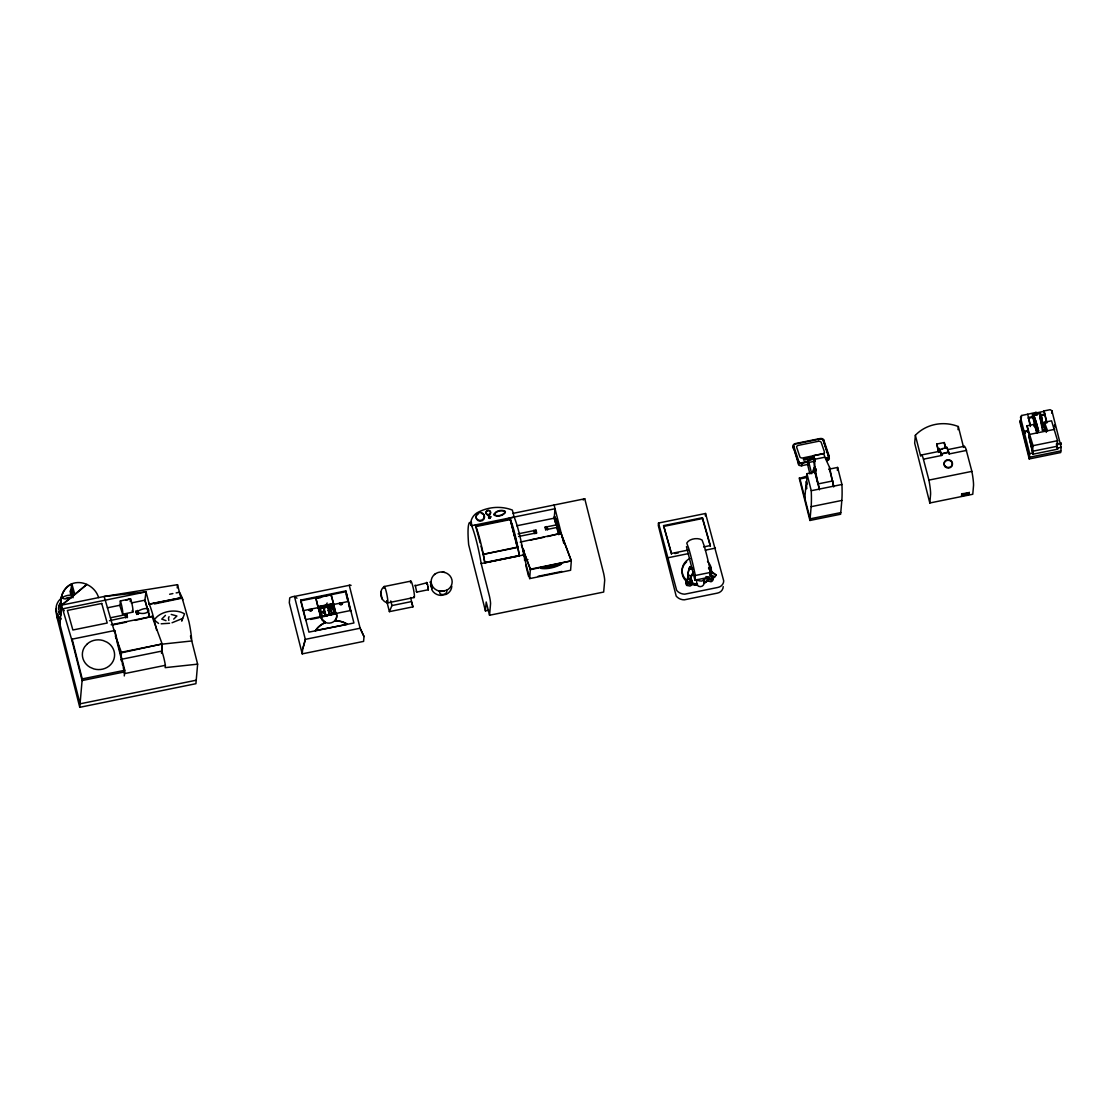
<?xml version="1.0" encoding="UTF-8"?>
<svg xmlns="http://www.w3.org/2000/svg" width="1117" height="1117" viewBox="0 0 1117 1117"><rect width="100%" height="100%" fill="white"/><g stroke="black" fill="none" stroke-linecap="round" stroke-linejoin="round"><path stroke-width="1.5" d="M493.951 514.183L494.412 515.356L496.493 515.956A9.159 8.517 -16 0 0 503.795 514.057L505.415 511.935L502.985 510.846A9.159 8.517 -16 0 0 495.669 512.731L494.091 514.406M1029.623 439.54L1029.888 440.643L1029.72 439.54M415.147 585.825L426.778 582.795L426.554 583.898M426.596 583.493L426.694 582.376L427.113 583.479M428.328 589.902L428.244 589.05M430.185 582.432L430.38 581.636L431.008 583.381M431.916 588.31L431.651 589.162M1036.269 425.842L1036.255 426.149M520.201 542.108L561.055 533.284L571.318 560.846L570.605 570.27L529.695 578.592L523.705 554.926A33.524 3.965 78.5 0 0 514.127 517.059L512.354 510.064A39.598 36.791 -16 0 0 476.722 513.01A14.046 13.055 -16 0 0 470.913 521.709L471.597 525.702A33.524 3.965 78.5 0 1 481.176 563.568L489.497 596.45A7.191 0.852 78.5 0 1 490.572 603.599L489.553 615.244L603.669 592.052L604.688 580.407A7.191 0.852 78.5 0 0 603.613 573.258L584.763 498.782L513.178 513.331M475.8 527.07L475.633 525.87L510.19 518.846L517.799 547.4L519.321 555.498L484.764 562.535L483.242 554.339L517.506 547.079L517.688 548.112M939.006 450.486L939.243 449.229L940.975 453.362M690.92 578.257A33.929 31.29 5 0 0 690.599 582.46L687.43 582.46L687.835 575.855A37.475 34.543 5 0 1 689.761 566.71L690.278 566.724A1.675 1.55 5 0 0 691.004 568.707L690.962 569.111A1.675 1.55 5 0 1 690.264 567.185L689.761 566.71M1035.906 413.555L1036.045 413.36M1036.534 413.737L1036.506 413.597M523.761 555.721L523.231 555.079M1042.496 424.683L1042.259 425.256M125.69 617.198L109.494 620.689M137.754 611.181C153.532 602.998 150.795 616.807 137.991 612.688M148.03 608.891L148.575 611.516M534.177 530.798L534.554 531.497M534.498 532.614L534.694 532.167M545.85 529.514L545.473 528.83M546.744 526.526L547.246 527.671M557.411 526.721L557.188 524.711L546.883 526.833M687.751 577.503L687.988 576.47A1.675 1.55 5 0 1 688.603 575.911M688.281 577.922L688.016 576.065M71.32 589.608L71.823 583.828C82.49 579.5 95.476 586.746 98.589 597.609M59.941 624.347L61.63 605.121L104.16 596.478L146.006 591.884L149.231 604.088L182.015 597.595L188.982 621.876A40.812 9.201 75.8 0 1 190.421 629.513L190.728 631.538A40.812 9.201 75.8 0 1 191.761 640.963L197.625 664.154L195.922 683.702L79.754 707.312L57.079 617.701L56.157 607.215A14.786 13.641 5 0 1 72.354 595.235M60.835 603.655L60.723 615.523M71.251 590.418L71.837 583.828C62.622 587.961 58.321 599.689 62.58 608.849L72.033 640.767L82.099 680.546L124.629 671.889M72.033 640.767L72.172 639.147L114.702 630.505L124.769 670.27L124.28 675.953M79.754 707.312L82.239 678.913L72.172 639.147M116.238 638.756L114.702 630.505M120.929 656.698L121.32 652.244L162.3 643.992L161.588 653.417L162.216 643.923L121.46 652.817L121.194 655.791M120.887 659.407L161.783 651.099A13.125 1.55 78.5 0 1 165.386 665.313L165.176 667.645L197.625 664.154M177.226 587.891L177.519 584.68L104.16 596.478L114.562 632.124M300.668 601.686L300.808 600.066L345.809 590.921L353.921 622.979L308.92 632.124L300.808 600.066M302.232 653.864L302.665 649.005A78.372 25.398 86.3 0 0 305.318 639.357L294.455 596.436A78.372 27.716 82.8 0 0 289.722 597.874L289.289 602.733L302.232 653.864L363.597 641.395L364.016 636.536A78.372 5.138 69.2 0 1 360.135 628.229L349.272 585.308L294.455 596.436L296.968 598.223M305.695 620.438L305.765 619.628L350.752 610.482L350.682 611.292L345.809 590.921M309.13 609.854L309.172 609.449A1.564 1.438 5 0 0 311.043 610.538A1.564 1.438 5 0 0 312.202 608.835L312.16 609.24A1.564 1.438 5 0 1 311.001 610.943A1.564 1.438 5 0 1 309.13 609.854L312.16 609.24M315.441 630.56L315.413 630.798A22.843 21.055 5 0 1 324.112 623.23L325.48 622.434L324.139 622.979A22.843 21.055 5 0 0 315.441 630.56L347.331 624.319A22.843 21.055 5 0 0 335.84 620.843L334.723 620.857L335.854 620.605A22.843 21.055 5 0 1 347.345 624.068M318.331 608.583L318.471 606.838L333.02 603.892L333.061 606.182L319.546 608.374L321.64 616.863L322.408 616.556L320.3 608.22M318.471 606.838L318.554 608.248L321.78 607.592M335.379 614.127L333.187 605.484L318.834 608.877L331.554 606.294M320.663 616.598L336.245 613.191A8.056 7.428 5 0 1 335.728 619.446L334.304 621.136A8.056 7.428 5 0 1 325.871 622.63L321.207 618.329M322.743 612.395L324.098 609.882L325.089 614.015L322.743 612.395L324.098 609.882M325.089 614.015L322.757 612.242M335.212 614.029L333.103 605.693L327.03 607.327M328.3 610.315C332.978 610.664 328.859 611.139 330.758 609.812M328.649 607.606L329.403 607.522L328.035 608.207M328.58 611.446L331.037 610.943M329.04 613.442L329.054 613.275A1.424 1.312 5 0 0 331.498 612.772L331.484 612.94A1.424 1.312 5 0 1 329.04 613.442L327.923 608.248M330.981 595.724L331.065 594.914L315.929 597.986L318.094 607.425M330.101 607.816L329.403 607.522M331.232 607.215L329.166 607.062L332.866 608.556M332.657 613.442L331.065 614.559L333.997 613.959M331.163 614.364L333.62 611.921M332.517 606.336L334.081 613.778M333.466 605.498L333.536 604.688L335.91 614.099M333.425 609.226L333.718 610.315L332.14 607.704M336.245 613.191L336.217 613.428A8.056 7.428 5 0 1 335.714 619.698L334.723 620.857M339.4 603.697L339.428 603.292A1.564 1.438 5 0 0 341.299 604.395A1.564 1.438 5 0 0 342.458 602.677L339.4 603.697A1.564 1.438 5 0 0 342.402 603.822M439.861 591.102C437.976 596.562 448.517 594.928 446.618 590.279A10.514 9.69 5 0 0 448.657 574.529A10.514 9.69 5 0 0 431.902 577.936A10.514 9.69 5 0 0 441.327 591.354L446.618 590.279M444.049 591.214L438.618 590.907M488.827 610.217L485.42 610.915L486.202 601.993L489.553 615.244M524.655 558.654L524.515 560.287L527.922 559.589M529.695 578.592L530.338 569.098L521.36 544.845M555.568 523.133L554.2 518.162L555.023 508.738L471.597 525.702L469.531 522.463A71.111 8.419 78.5 0 0 468.665 544.691L485.42 610.915M658.513 523.035L676.679 590.404A10.179 9.383 5 0 0 684.749 594.174L717.84 587.444A7.47 6.884 5 0 0 723.718 580.896L705.553 513.485L658.513 523.035L658.304 525.479L676.176 596.087A10.179 9.383 5 0 0 684.26 599.843L717.351 593.127A7.47 6.884 5 0 0 723.23 586.579M686.997 585.462L687.137 583.842M687.43 582.46L690.599 582.46M687.765 577.238L688.24 578.327A1.675 1.55 5 0 0 688.603 578.592M689.887 578.76A1.675 1.55 5 0 0 690.292 578.606L693.112 572.141M686.634 561.809A14.716 13.558 5 0 0 685.978 580.98L686.173 581.901A3.156 2.904 5 0 0 686.871 585.392L689.957 586.034A3.156 2.904 5 0 0 691.786 584.61L692.205 582.278A3.156 2.904 5 0 0 690.543 579.053M694.928 580.156L695.332 575.478A46.02 5.445 78.5 0 0 688.784 548.615L686.76 543.085L688.212 541.312A9.187 5.585 -6.2 0 1 699.898 539.078L702.062 540.014L704.073 545.501A46.02 5.445 78.5 0 1 710.621 572.379L710.217 577.042L694.928 580.156L686.452 546.632M707.801 579.234L707.661 580.854L703.961 583.605A3.742 3.449 5 0 1 697.329 585.308L695.039 585.196L695.151 583.968L692.163 582.683A3.156 2.904 5 0 0 691.186 579.905M697.329 585.308L697.427 584.093A3.742 3.449 5 0 1 697.329 579.891M705.344 515.914L705.553 513.485M703.961 583.605L704.073 582.39A3.742 3.449 5 0 0 703.263 579.835M705.846 582.46L707.48 579.318A3.156 2.904 5 0 1 707.033 577.126M707.215 581.357L707.312 580.142M708.024 581.189L708.164 579.569M707.522 561.46A14.716 13.558 5 0 1 711.124 567.701L711.403 572.449M711.012 571.611L708.597 567.855M712.004 572.379L711.822 571.681L712.59 572.323A33.929 31.29 5 0 0 716.276 574.864L714.238 577.475L709.63 574.389M712.59 576.484L709.672 573.984L710.915 574.194A1.675 1.55 5 0 0 712.143 572.169A1.675 1.55 5 0 0 709.77 571.318L710.398 571.15M713.4 576.986L712.618 576.079M714.238 577.475L716.276 574.864M806.181 476.331L799.297 478.425L809.937 520.466L840.626 514.239L841.827 500.444A132.755 15.722 78.5 0 0 841.939 484.485L837.624 467.437L829.093 469.168M807.675 464.002L808.122 464.756L807.773 460.162L814.712 458.584M804.812 498.014L806.279 481.329L806.991 484.164M815.466 471.946L806.949 473.678L806.586 488.799L805.874 485.867M833.687 486.956L829.582 467.478L824.849 457.216A6.227 0.74 78.5 0 0 823.508 453.572L813.274 455.652L815.047 472.826L817.798 483.661M814.391 461.74L814.614 459.296A6.227 0.74 78.5 0 0 813.274 455.652M809.937 520.466L811.151 506.671A132.755 15.722 78.5 0 0 811.249 490.712L806.949 473.678M814.893 470.941L812.631 471.639L814.893 470.941A2.667 2.457 5 0 0 815.955 469.894M815.047 472.826L814.614 459.296L824.849 457.216M819.361 489.86L815.27 470.383M829.372 469.908L829.582 467.478M837.359 470.397L837.624 467.437M915.368 435.267L914.669 443.128L929.819 502.985L972.767 494.259L973.549 485.378A18.556 2.192 78.5 0 0 971.874 471.374L965.856 448.615A21.684 2.569 78.5 0 0 963.58 447.372L958.316 426.54A37.713 34.767 5 0 0 915.368 435.267L920.631 456.099A21.684 2.569 78.5 0 1 922.907 457.342L928.925 480.101A18.556 2.192 78.5 0 1 930.601 494.119L929.819 502.985M945.513 447.051L944.354 442.514L936.786 444.049L938.629 452.441M946.183 447.526L946.644 446.954A8.992 1.061 78.5 0 1 948.249 451.1L948.598 452.469L941.24 453.963L948.654 451.854L949.185 453.935L966.568 450.402M958.037 429.682L958.316 426.54M961.667 495.892L961.653 493.784L969.361 492.82L961.793 494.356L961.667 495.892L969.235 494.356L969.221 492.248M1030.488 425.479L1027.654 414.253L1021.524 415.51L1020.003 422.435L1029.232 458.947L1060.689 452.553L1061.15 447.275L1051.907 410.763L1050.148 409.688L1044.018 410.93L1046.699 423.161M1021.301 417.94L1021.524 415.51M1027.654 414.253L1035.85 412.438A1.578 1.452 5 0 1 1037.721 414.295A1.578 1.452 5 0 1 1035.068 414.826A1.578 1.452 5 0 1 1035.85 412.438M1037.302 432.865L1034.174 424.348L1027.026 425.8L1032.597 450.556M1030.335 426.499L1028.338 417.507L1033.323 416.487M1029.232 458.947L1029.692 453.67L1020.463 417.158M1031.089 445.585L1031.159 444.873M1034.677 414.17L1034.635 413.639M1034.007 426.373L1034.174 424.348M1027.026 425.8L1033.016 445.683L1032.527 451.268L1057.073 446.283L1057.562 440.698L1051.572 420.816L1044.409 422.268L1046.28 432.405M1033.043 454.186L1028.841 435.923L1033.043 454.186L1057.59 449.188L1056.514 443.323M1037.749 413.541L1037.33 412.69L1043.976 411.335M1051.697 413.15L1051.907 410.763M687.5 579.737L687.793 576.833M560.608 533.828L555.009 517.045L554.13 517.269L554.8 519.307A30.955 3.672 78.5 0 1 557.215 525.814M555.009 517.045L555.624 519.14A30.955 3.672 78.5 0 1 559.994 532.446M1032.974 416.683C1034.551 415.356 1037.134 424.893 1037.679 428.02M1034.356 417.046L1033.672 416.166L1032.932 417.046M1037.218 431.022L1038.642 430.659L1037.218 431.022L1032.96 416.864M1043.264 426.876L1041.142 415.775L1039.732 415.454M1041.142 415.775L1040.527 414.84L1039.69 415.817M1042.412 430.282L1043.906 429.696L1042.412 430.282L1039.745 415.636M130.2 601.491L130.549 598.838L120.343 600.932L120.008 606.126L122.647 614.224A7.428 0.88 78.5 0 0 122.298 608.821A7.428 0.88 78.5 0 0 120.441 601.197L120.343 600.932M490.628 516.976C488.213 520.997 487.515 513.289 490.586 516.766M1035.515 422.1L1035.487 421.737M333.788 611.041L333.215 612.898M1060.871 443.03L1060.941 443.728M410.721 581.147L384.122 586.551C378.342 591.088 380.338 600.96 387.417 602.901M416.264 591.41L416.725 592.08L415.203 585.126M428.23 589.511L427.713 589.078M431.86 589.008L431.874 587.654M182.56 618.413L181.694 621.094L184.528 613.889C175.872 608.346 159.717 611.181 154.258 620.033L156.185 628.173A32.184 3.812 78.5 0 1 156.631 630.211M302.665 649.005L305.318 639.357L360.135 628.229L364.016 636.536M522.616 549.955L523.412 551.435L524.027 550.053M815.982 470.466L815.759 470.285A2.792 2.569 5 0 1 815.661 468.986M815.968 470.355L816.01 470.117A2.667 2.457 5 0 1 814.865 471.179M938.95 451.938L939.076 451.603A21.684 2.569 78.5 0 1 940.765 452.93L941.826 455.443L923.619 459.143M693.071 572.546L690.823 577.964L689.692 578.508M410.567 597.567L412.927 606.866L389.4 611.641L391.941 605.554L390.768 600.904M138.34 613.596L138.285 612.549M547.456 529.402L557.634 527.294M557.188 524.711L557.146 525.409M173.707 619.097L176.919 616.012L171.222 614.42M165.456 615.369L161.756 619.097L166 620.661M325.606 605.903L327.141 602.998M688.002 576.302L689.357 575.423M505.121 512.354L505.01 511.111L502.873 510.483A9.159 8.517 -16 0 0 495.571 512.354L494.063 514.7L496.381 515.579A9.159 8.517 -16 0 0 503.683 513.694L505.219 512.717M814.139 458.878L814.893 459.785M72.968 596.157L86.861 584.4L61.63 605.121L72.563 596.534M434.471 574.501L435.49 573.845M182.364 618.539L172.046 622.755M704.073 582.39L705.944 581.231M71.823 583.828C65.582 586.76 61.184 593.364 61.114 600.29L61.435 596.939A3.951 3.407 9.2 0 0 65.847 598.838L66.894 598.6A96.411 35.576 -14.2 0 1 70.05 597.888L71.642 597.19A6.604 5.599 -3.4 0 0 73.959 594.803L74.49 593.225L71.837 583.828M814.824 459.338L814.028 460.148L814.991 460.525M126.039 600.332L129.027 599.145M827.111 457.761L826.426 457.914L827.152 457.761A2.15 1.494 -4.9 0 0 828.479 456.225L823.173 440.168A2.527 1.745 -4.9 0 0 820.157 438.981L795.611 443.98A2.527 1.745 -4.9 0 0 793.726 446.158L793.74 446.297M828.926 455.457L829.303 458.445A2.792 1.927 -4.9 0 1 827.599 460.413L826.762 460.595L826.552 458.179L827.39 457.998A2.792 1.927 -4.9 0 0 829.093 456.029L823.788 440.042A3.156 2.178 -4.9 0 0 820.018 438.562L795.472 443.547A3.156 2.178 -4.9 0 0 793.112 446.283L798.655 464.672A2.792 1.927 -4.9 0 0 801.378 465.747L808.764 464.253M506.573 519L509.855 518.148M511.279 517.785L514.127 517.059M807.759 460.399L814.111 459.101M808.429 461.558L801.154 463.038A2.15 1.494 -4.9 0 1 799.046 462.215L799.018 462.033A2.15 1.494 -4.9 0 0 801.14 462.885L808.415 461.419M793.112 446.283L798.446 462.256A2.792 1.927 -4.9 0 0 801.168 463.332L808.554 461.838M1039.718 415.189L1044.702 414.184M807.773 460.162L808.834 462.452L815.201 461.167M1028.268 418.317L1033.183 417.311M1039.718 415.985L1044.632 414.993M169.616 594.244L172.884 593.574M176.151 592.918L179.432 592.247A49.497 5.864 78.5 0 1 182.239 598.126L182.867 599.759M107.4 607.802L119.337 605.372M131.261 602.957L144.903 600.178L146.006 591.884L62.58 608.849L64.311 610.748M554.2 517.869L555.009 517.702M554.255 518.12L555.079 517.953M516.71 525.786L555.47 517.939M554.395 518.483L555.219 518.316M554.186 517.199L555.163 519.265L555.987 519.098M555.163 519.265L556.531 520.438M148.868 603.18L149.287 604.241L182.015 597.595M182.239 598.126L154.495 603.934L154.202 603.25M555.707 520.606L557.09 521.96M556.266 522.128L556.852 523.817L557.676 523.65M122.493 614.238L132.867 612.144A7.428 0.88 78.5 0 0 132.532 606.74A7.428 0.88 78.5 0 0 130.661 599.117L130.549 598.838M518.051 533.87L534.219 530.589M556.852 523.817L557.578 526.079L558.402 525.912M110.569 617.743L125.104 614.783M942.189 448.629L945.136 448.029M939.676 449.634L942.622 449.048M799.367 477.713L799.981 478.928L806.795 477.545M518.595 536.495L534.764 533.214M557.578 526.079L558.318 528.55L559.128 528.383M921.232 455.024L939.439 451.324M948.375 449.509L964.18 446.297M1030.153 434.318L1054.685 429.333M558.318 528.55L559.058 531.189L559.868 531.022M111.128 624.752L152.038 616.43L162.356 644.495M112.887 624.906L126.528 622.127M135.045 620.396L152.038 616.43M530.435 540.028L544.063 537.249M547.47 536.565L561.055 533.284M818.663 483.801L832.975 480.896M517.799 547.4L483.242 554.339M811.249 490.712L841.939 484.485M1033.016 445.683L1057.562 440.698M671.526 554.255L663.582 525.604L702.439 517.702L710.37 545.543L703.612 546.925M481.176 563.568L523.705 554.926M663.596 526.428L702.453 518.525L702.439 517.702M300.738 600.876L345.739 591.731M317.34 598.307L320.663 597.623M1029.692 453.67L1033.155 452.957M1057.687 447.973L1061.15 447.275M928.925 480.101L971.874 471.374M318.108 606.629L333.243 603.557M811.151 506.671L841.827 500.444M333.648 604.269L331.065 594.914M303.21 610.65L318.15 607.62M318.624 607.439L333.173 604.479M333.69 604.465L348.211 601.505M318.191 607.816L333.732 604.646M318.373 608.095L333.508 605.023M329.864 605.945L333.103 605.288M416.725 592.08L428.174 589.762M530.421 569.167L571.318 560.846L530.477 569.67L522.616 548.587M328.286 610.468L330.744 609.966M328.566 611.613L331.023 611.111M548.894 567.548A14.716 5.431 -14.2 0 1 540.698 567.59L540.893 568.344L561.348 564.183L561.153 563.429A14.716 5.431 -14.2 0 1 550.779 567.213M387.683 602.873L414.267 597.469M325.773 615.942L328.23 615.453M330.59 614.964L333.676 614.336M320.774 617.17L327.504 615.802M310.666 619.418L318.959 617.729M840.766 512.605L810.09 518.846L799.981 478.928M391.941 605.554L411.377 601.602L412.927 606.866M538.073 576.288L561.935 571.443M688.407 550.011L671.512 553.446L663.582 525.604M674.905 553.571L678.284 552.887M961.528 495.334L966.065 494.398M668.385 557.676L688.547 553.571M705.344 550.164L715.425 548.112M82.239 678.913L124.769 670.27M165.386 665.313L124.476 673.621A13.125 1.55 78.5 0 0 124.224 672.211M695.332 575.478L710.621 572.379M711.152 574.152L710.286 574.222A1.675 1.55 5 0 1 709.867 574.096M196.215 680.225L80.061 703.822L57.386 614.21A14.786 13.641 5 0 0 61.212 619M1060.829 450.919L1029.385 457.244L1020.142 420.746M169.575 623.258L161.155 623.803M169.086 616.668L168.485 617.98A65.135 5.334 83.7 0 0 168.807 620.396M161.016 644.272L191.761 640.963M380.729 592.122L382.14 599.103M695.151 583.968L697.427 584.093M158.586 623.454L154.258 620.033L152.387 613.247A34.892 4.133 78.5 0 0 149.72 605.246L149.287 604.241M695.039 585.196L691.828 584.498M442.374 572.044L444.692 572.421M710.621 571.122L711.445 571.373M946.602 447.722L947.607 449.495M692.135 567.813L690.753 567.715L689.999 569.098M325.452 622.672L322.282 620.396L320.691 616.347M713.442 576.581L714.28 577.07M709.909 574.138L711.78 575.953L709.923 574.571M711.794 572.086L712.562 572.728A33.929 31.29 5 0 0 716.248 575.269M707.661 580.854L710.984 581.762A3.156 2.904 5 0 0 713.009 578.117M690.655 575.772L690.878 578.662A33.929 31.29 5 0 0 690.557 582.865M708.569 568.26L711.417 571.778M1060.885 443.03L1061.15 444.203L1061.024 443.393M1058.637 443.491L1058.902 444.58M547.023 526.903L547.595 529.318M799.018 462.033L793.726 446.158M426.876 582.641L427.322 584.121M490.712 517.045C486.761 513.89 489.763 521.834 490.6 516.668M814.042 472.24L813.469 469.964L814.042 472.24A4.887 4.496 5 0 1 814.991 466.934M509.827 517.925L512.27 524.697A33.524 3.965 78.5 0 1 517.353 544.775L519.419 555.805L484.848 562.828A33.524 3.965 78.5 0 0 476.037 526.875L475.27 524.948M949.185 453.935L948.138 451.436A21.684 2.569 78.5 0 0 947.816 450.849M126.919 614.783L126.626 613.917L127.003 615.048M125.467 617.073L125.76 617.952L125.579 615.998M561.711 535.406L571.318 560.846M115.358 636.09L121.404 652.314M1044.409 422.268L1047.537 430.785M823.173 440.168L829.289 458.361M59.634 613.303L58.615 607.48A12.315 11.352 5 0 1 60.877 602.007M58.615 611.585L59.536 614.434M57.079 617.701L55.85 610.706A14.786 13.641 5 0 1 56.339 608.374M470.746 522.993L471.597 525.702L471.346 522.03M547.19 529.095L547.567 529.933L547.442 528.676M545.417 527.042L545.85 528.802M536.132 532.278L536.509 533.423L536.342 531.832M138.075 612.996L138.452 614.127L138.34 612.87M136.428 611.893L136.176 612.018M127.143 617.143L126.947 616.179M1034.398 416.683L1038.182 429.151M132.225 610.51L132.714 612.158M1037.609 429.054L1037.302 428.062L1037.805 430.185M1037.581 429.961L1037.875 430.953L1037.791 429.989M1027.375 431.134L1027.123 430.394L1027.207 431.33M947.928 450.444L948.305 451.785M558.723 533.2L558.751 533.256A126.389 14.968 78.5 0 0 557.215 528.02M149.427 615.202L149.441 615.272A126.389 14.968 78.5 0 0 147.919 610.022M702.453 518.525L710.384 546.367M556.922 528.09L558.751 534.694M149.441 616.71L144.903 600.178A126.389 14.968 78.5 0 1 147.151 607.48M430.994 583.116L431.232 584.163M427.322 583.87L427.546 584.917M515.202 538.729L510.385 519.559L475.814 526.596L480.17 542.96M516.026 541.829L517.771 548.377M481.022 546.157L482.795 552.789M559.058 531.189L559.799 533.996M941.24 453.963L940.877 452.594A8.992 1.061 78.5 0 0 939.285 448.448L938.908 451.561M534.415 532.306L534.875 533.744L534.694 531.804M138.145 611.879L137.684 610.427L137.81 611.683M136.511 612.2L136.051 610.762L136.232 612.716M136.358 613.024L136.819 614.462L136.693 613.205M127.003 614.755L127.38 616.598M125.453 615.69L124.964 614.853M559.547 534.024L559.184 532.614A30.955 3.672 78.5 0 0 557.858 527.922M1056.417 444.552L1057.59 449.188M1044.018 410.93L1046.852 422.142M1039.983 417.59L1042.566 427.811M1034.174 416.711L1034.663 418.666M944.284 443.323L945.429 447.875M941.296 453.348L941.826 455.443M936.786 444.049L938.699 451.631M829.442 469.098L833.757 486.146M815.689 471.821L814.628 467.59A4.412 4.077 5 0 0 814.488 471.667M815.117 472.002L819.431 489.051M808.834 462.452L811.682 473.72M554.088 505.01L563.778 543.323M525.73 565.118L528.592 576.414M510.371 520.047L517.311 547.512M386.65 600.806L389.4 611.641M346.075 594.174L347.722 600.695M348.546 603.948L349.789 608.835M331.218 594.691L336.161 614.238M330.283 607.983L331.484 612.94M323.958 607.55L326.066 615.886M318.876 608.388L321.068 617.031M318.401 607.648L321.026 617.519M315.678 597.846L320.747 617.492M301.157 602.51L305.276 618.804M177.519 584.68L180.703 597.288M190.476 635.922L191.328 639.287M117.076 642.066L124.21 670.242M71.991 593.336L73.108 597.721M1027.431 431.357L1027.165 431.106M1027.361 432.167L1027.165 431.26M1044.898 431.344L1040.416 413.067L1032.248 414.728L1036.716 433.005M807.451 463.834L809.909 473.943M431.246 584.009L431.679 586.02M430.953 587.053L430.52 585.043M427.56 584.75L428.16 587.765M545.752 528.313C544.3 523.049 546.157 533.102 545.808 529.011M535.825 531.189L536.397 532.879L536.383 532.167M534.638 531.832L534.108 530.044L534.219 531.301M138.173 611.711L138.368 612.661M136.539 612.032L136.846 613.847M1037.693 429.165L1037.847 429.905M1028.366 450.36L1028.185 450.221M1041.184 415.412L1043.306 426.526M536.425 531.943L535.811 529.751L535.909 531.301M126.793 615.495L127.394 617.617L127.31 616.64M431.623 585.964L431.846 587.011M427.937 586.718L428.286 588.645M545.752 528.69L545.962 529.653M534.275 531.622L534.066 530.659M125.676 616.486L125.788 617.338M431.762 586.858L431.958 587.905M711.124 567.701L711.501 571.234M712.157 572.784L712.199 573.161A1.675 1.55 5 0 1 712.129 573.566M827.264 458.026L827.474 460.441M823.788 440.042L823.997 442.458A3.156 2.178 -4.9 0 0 823.704 441.941M820.157 438.981L820.171 439.135A2.527 1.745 -4.9 0 1 823.187 440.321M802.006 463.164L802.215 465.58M801.294 463.304L801.503 465.733M798.404 462.173L798.613 464.602M428.188 588.408L428.342 589.385M333.732 610.161L333.774 611.208M939.006 450.598L939.048 451.673M121.167 660.133A13.125 1.55 78.5 0 1 121.46 660.957M122.381 664.029A13.125 1.55 78.5 0 1 122.702 665.215M123.359 667.938A13.125 1.55 78.5 0 1 123.666 669.348M65.805 598.363A12.315 11.352 5 0 1 72.102 597.497M58.517 608.625A12.315 11.352 5 0 1 60.779 603.152M1034.775 415.091A1.578 1.452 5 0 1 1036.213 412.969M1036.995 413.192A1.578 1.452 5 0 1 1037.553 413.751M383.983 588.24A8.405 0.991 78.5 0 1 385.519 589.078A8.405 0.991 78.5 0 1 387.767 600.206A8.405 0.991 78.5 0 1 386.622 601.309M410.567 582.837A8.405 0.991 78.5 0 1 413.262 588.142A8.405 0.991 78.5 0 1 413.653 596.967M451.799 586.16A10.514 9.69 5 0 1 446.269 594.328L440.978 595.403A10.514 9.69 5 0 1 432.042 590.181M349.272 585.308A78.372 9.913 78.1 0 1 351.073 585.406M583.186 500.039A71.111 8.419 78.5 0 1 584.763 498.782M554.2 518.176A126.389 14.968 78.5 0 1 556.461 525.465M476.359 516.263A4.203 3.909 -16 0 0 476.289 518.288L476.68 519.237A4.203 3.909 -16 0 0 484.541 517.213L484.429 516.194A4.203 3.909 -16 0 0 481.567 513.443M476.805 515.314A4.203 3.909 -16 0 1 478.383 513.862M561.348 564.183A14.716 5.431 -14.2 0 1 540.893 568.344M815.955 469.978A2.527 2.332 5 0 1 815.982 468.763M793.321 448.699A3.156 2.178 -4.9 0 1 793.712 447.023M709.658 565.593A14.716 13.558 5 0 1 710.677 567.785M689.817 580.226A1.675 1.55 5 0 1 690.655 582.292L689.287 583.172A1.675 1.55 5 0 1 687.458 581.357M687.36 579.583A3.156 2.904 5 0 0 686.746 580.058L686.089 579.765A14.716 13.558 5 0 1 689.859 558.556M710.845 575.953A1.675 1.55 5 0 1 710.747 578.815L709.881 578.885A1.675 1.55 5 0 1 708.499 577.084M690.376 578.313A1.675 1.55 5 0 1 687.89 577.266A1.675 1.55 5 0 1 689.706 575.423A1.675 1.55 5 0 1 691.06 577.629M712.8 575.8A3.156 2.904 5 0 1 711.138 580.128L707.522 578.913A3.156 2.904 5 0 1 707.075 576.721M691.926 582.99A3.156 2.904 5 0 1 690.097 584.414L687.011 583.772A3.156 2.904 5 0 1 686.313 580.282L686.773 579.653A3.156 2.904 5 0 1 688.952 578.732M693.043 568.86A2.848 2.625 5 0 1 691.004 568.707M687.793 576.26A37.475 34.543 5 0 1 689.734 567.115M706.084 576.512A5.25 4.831 5 0 1 697.022 579.541M70.301 591.172C70.65 599.536 71.502 586.411 70.301 591.172M72.284 590.767C72.619 599.131 73.527 586.02 72.284 590.767M1024.848 430.883L1025.35 433.242L1024.931 430.897M1027.766 430.548L1028.171 432.391L1027.835 430.562M1045.037 426.526L1045.652 429.375L1045.135 426.54M1054.56 425.116L1054.965 426.945L1054.588 425.088M484.317 516.473L484.15 517.492A4.203 3.909 -16 0 1 476.456 518.497L476.079 517.548A4.203 3.909 -16 0 1 479.724 512.605A4.203 3.909 -16 0 1 484.317 516.473M87.433 643.713L84.766 646.687A16.141 14.87 5 0 0 89.974 667.24L93.814 668.901A16.141 14.87 5 0 0 113.166 661.027A16.141 14.87 5 0 0 106.981 642.177L103.141 640.53A16.141 14.87 5 0 0 87.433 643.713M818.621 441.243L798.166 445.404A2.611 1.801 -4.9 0 0 796.589 447.023L799.926 457.007A2.611 1.801 -4.9 0 0 802.439 457.998L822.88 453.837A2.611 1.801 -4.9 0 0 824.472 452.022L821.135 442.234A2.611 1.801 -4.9 0 0 818.621 441.243M807.172 458.361L803.402 459.129L803.751 460.148L807.507 459.38L807.172 458.361M812.282 457.328L808.764 458.04L809.099 459.045L812.617 458.333L812.282 457.328M101.731 603.473L67.383 610.454L72.87 630.002L107.218 623.021L101.731 603.473M945.387 466.99A4.203 3.882 5 0 0 952.326 465.035A4.203 3.882 5 0 0 946.951 460.441A4.203 3.882 5 0 0 945.387 466.99M945.429 466.417A4.203 3.882 5 0 0 952.368 464.477A4.203 3.882 5 0 0 946.993 459.883A4.203 3.882 5 0 0 945.429 466.417M487.529 514.853A2.318 2.15 -16 0 0 490.6 512.368A2.318 2.15 -16 0 0 486.872 511.195A2.318 2.15 -16 0 0 487.529 514.853M487.417 514.49A2.318 2.15 -16 0 0 490.489 511.991A2.318 2.15 -16 0 0 486.761 510.818A2.318 2.15 -16 0 0 487.417 514.49"/></g></svg>
